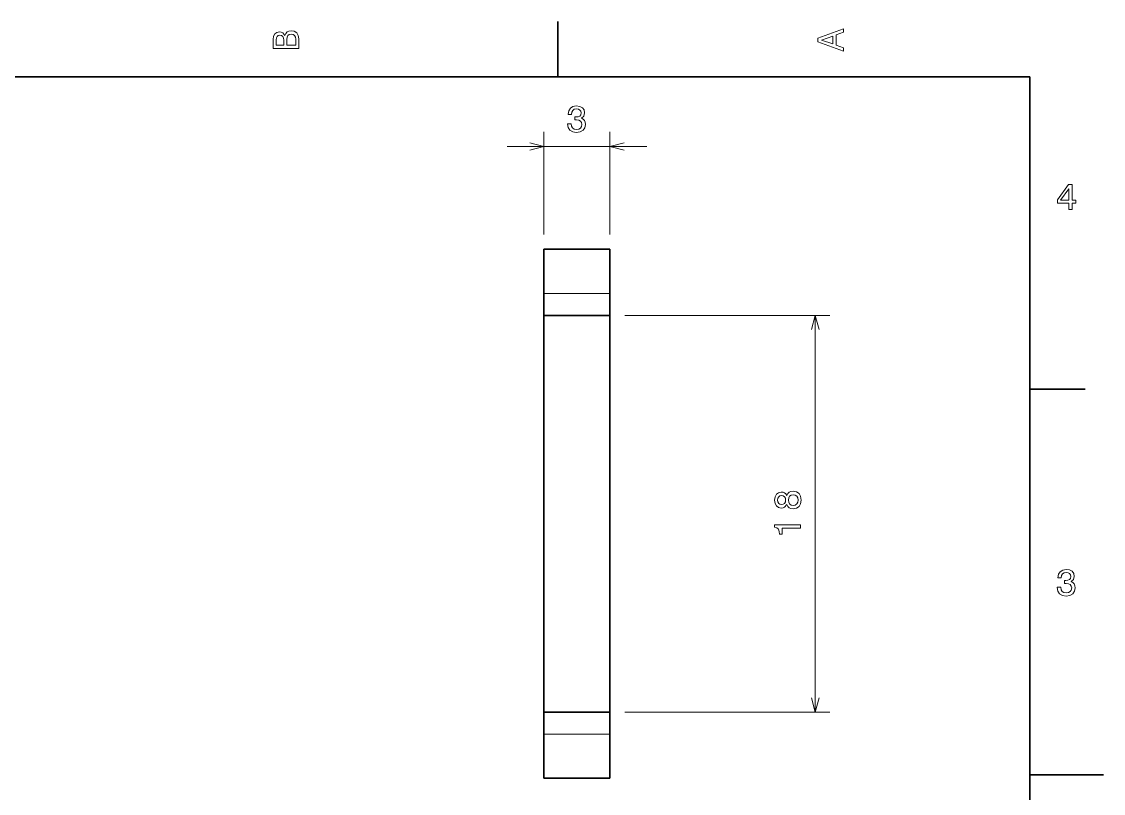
# Model space of a CAD drawing. Extents: x 0 to 297, y 0 to 210.
# Drawn here: x 149.7 to 297, y 102.5 to 207.5 of the extents above; entities that cross this region are included whole.
import ezdxf

# ---------------------------------------------------------------- set-up
doc = ezdxf.new("R2010")
doc.units = 0

msp = doc.modelspace()

# ---------------------------------------------------------------- linework, layer by layer
at = {"color": 7, "lineweight": 35, "ltscale": 0.1875}
for p, q in [((222.699997, 200), (222.699997, 207.5)), ((287, 157.5), (294.5, 157.5))]:
    msp.add_line(p, q, dxfattribs=at)
at = {"color": 7, "lineweight": 35}
for p, q in [((287, 200), (10, 200)), ((287, 10), (287, 200)), ((220.816589, 167.519882), (220.816589, 113.51989)), ((229.816589, 167.519882), (229.816589, 113.51989))]:
    msp.add_line(p, q, dxfattribs=at)
at = {"color": 7, "lineweight": 13, "ltscale": 0.34969}
for p, q in [((220.816589, 178.519882), (220.816589, 192.507477)), ((229.816589, 178.519882), (229.816589, 192.507477))]:
    msp.add_line(p, q, dxfattribs=at)
at = {"color": 7, "lineweight": 13, "ltscale": 0.475}
msp.add_line((215.816589, 190.507477), (234.816589, 190.507477), dxfattribs=at)
at = {"color": 7, "lineweight": 35, "ltscale": 0.225}
for p, q in [((220.816589, 176.519882), (229.816589, 176.519882)), ((220.816589, 167.519882), (229.816589, 167.519882)), ((220.816589, 113.51989), (229.816589, 113.51989)), ((220.816589, 104.51989), (229.816589, 104.51989))]:
    msp.add_line(p, q, dxfattribs=at)
at = {"color": 7, "lineweight": 35, "ltscale": 0.15}
for p, q in [((220.816589, 170.519882), (220.816589, 176.519882)), ((229.816589, 170.519882), (229.816589, 176.519882)), ((220.816589, 104.51989), (220.816589, 110.51989)), ((229.816589, 104.51989), (229.816589, 110.51989))]:
    msp.add_line(p, q, dxfattribs=at)
at = {"color": 7, "lineweight": 13, "ltscale": 0.225}
for p, q in [((220.816589, 170.519882), (229.816589, 170.519882)), ((220.816589, 110.51989), (229.816589, 110.51989))]:
    msp.add_line(p, q, dxfattribs=at)
at = {"color": 7, "lineweight": 35, "ltscale": 0.075}
for p, q in [((220.816589, 167.519882), (220.816589, 170.519882)), ((229.816589, 167.519882), (229.816589, 170.519882)), ((220.816589, 113.51989), (220.816589, 110.51989)), ((229.816589, 113.51989), (229.816589, 110.51989))]:
    msp.add_line(p, q, dxfattribs=at)
at = {"color": 7, "lineweight": 13}
for p, q in [((231.816589, 167.519882), (259.765015, 167.519882)), ((257.765015, 113.51989), (257.765015, 167.519882)), ((231.816589, 113.51989), (259.765015, 113.51989))]:
    msp.add_line(p, q, dxfattribs=at)
at = {"color": 7, "lineweight": 35, "ltscale": 0.25}
msp.add_line((287, 105), (297, 105), dxfattribs=at)
at = {"color": 7, "lineweight": 13}
for points in [[(185.542007, 205.630417), (185.249496, 205.983429), (185.052811, 206.074219), (184.81073, 206.104477), (184.432495, 206.03891), (184.160156, 205.842224), (183.993729, 205.524506), (183.933212, 205.080704), (183.933212, 203.835022), (187.433212, 203.835022), (187.433212, 205.151306), (187.36261, 205.620331), (187.155838, 205.968307), (186.828018, 206.185165), (186.384216, 206.260818), (186.08667, 206.215424), (185.839554, 206.094391), (185.65799, 205.897705)], [(261.633209, 203.466858), (261.633209, 203.930847), (260.604401, 204.298996), (260.604401, 205.695969), (261.633209, 206.064133), (261.633209, 206.538193), (258.128174, 205.257217), (258.128174, 204.742798)], [(185.385666, 204.984879), (185.385666, 204.298996), (184.351807, 204.298996), (184.351807, 205.025223), (184.382065, 205.297562), (184.472839, 205.489197), (184.629181, 205.605194), (184.86116, 205.645538), (185.093155, 205.600143), (185.254532, 205.479111), (185.355408, 205.272339)], [(187.014618, 205.095825), (187.014618, 204.298996), (185.809296, 204.298996), (185.809296, 205.050446), (185.844589, 205.368164), (185.9505, 205.595108), (186.132065, 205.731277), (186.394302, 205.776657), (186.671692, 205.731277), (186.863327, 205.605194), (186.979324, 205.393372)], [(260.17572, 204.460388), (258.632477, 205), (260.17572, 205.539627)], [(224.0457, 193.606903), (224.0457, 193.571609), (224.126389, 193.087448), (224.363419, 192.724335), (224.736618, 192.492355), (225.23085, 192.406616), (225.755356, 192.492355), (226.148727, 192.714249), (226.400879, 193.067276), (226.491669, 193.521164), (226.451309, 193.818726), (226.340363, 194.060791), (226.158813, 194.247391), (225.916733, 194.38356), (226.244537, 194.655899), (226.360535, 195.089615), (226.284882, 195.482986), (226.068024, 195.780533), (225.714996, 195.967133), (225.23085, 196.0327), (224.776962, 195.952011), (224.428986, 195.730103), (224.202042, 195.377075), (224.126389, 194.908066), (224.126389, 194.872757), (224.575241, 194.872757), (224.615585, 195.195526), (224.746704, 195.427505), (224.958527, 195.568726), (225.256073, 195.619156), (225.518326, 195.578812), (225.709961, 195.4729), (225.825958, 195.301422), (225.871338, 195.069443), (225.825958, 194.822327), (225.70491, 194.655899), (225.493103, 194.555038), (225.205643, 194.52478), (225.008957, 194.529816), (225.008957, 194.131409), (225.256073, 194.141495), (225.573792, 194.0961), (225.810822, 193.975067), (225.952042, 193.778381), (226.002472, 193.521164), (225.946991, 193.228668), (225.800735, 193.01181), (225.568756, 192.875641), (225.261108, 192.830246), (224.94339, 192.880676), (224.711395, 193.031982), (224.565155, 193.274048), (224.509674, 193.606903)], [(292.277374, 181.916794), (292.731262, 181.916794), (292.731262, 182.784225), (293.23056, 182.784225), (293.23056, 183.187683), (292.731262, 183.187683), (292.731262, 185.341141), (292.272339, 185.341141), (290.739197, 183.228027), (290.739197, 182.784225), (292.277374, 182.784225)], [(291.162842, 183.187683), (292.277374, 184.756134), (292.277374, 183.187683)], [(253.87883, 141.762543), (254.02005, 141.505325), (254.216736, 141.328812), (254.463852, 141.217865), (254.761398, 141.182571), (255.210251, 141.26326), (255.558228, 141.495239), (255.780136, 141.873489), (255.86586, 142.387894), (255.780136, 142.897263), (255.558228, 143.275497), (255.210251, 143.507492), (254.761398, 143.593231), (254.463852, 143.552887), (254.216736, 143.446976), (254.02005, 143.265427), (253.87883, 143.01326), (253.757797, 143.214981), (253.59137, 143.356201), (253.389633, 143.441925), (253.142517, 143.472198), (252.784454, 143.391495), (252.496994, 143.179688), (252.310394, 142.836746), (252.239792, 142.387894), (252.310394, 141.934006), (252.496994, 141.591064), (252.784454, 141.374207), (253.142517, 141.298553), (253.389633, 141.323776), (253.59137, 141.409515)], [(253.182861, 141.777664), (252.960968, 141.818008), (252.78949, 141.939056), (252.683594, 142.130692), (252.643234, 142.387894), (252.683594, 142.64006), (252.78949, 142.831696), (252.960968, 142.952744), (253.182861, 142.998123), (253.409805, 142.952744), (253.586319, 142.831696), (253.702316, 142.64006), (253.737625, 142.387894), (253.697281, 142.130692), (253.586319, 141.939056), (253.409805, 141.818008)], [(254.751312, 141.666718), (254.484024, 141.712097), (254.282288, 141.858353), (254.151169, 142.085297), (254.105774, 142.387894), (254.151169, 142.68544), (254.282288, 142.912399), (254.484024, 143.05864), (254.751312, 143.109085), (255.038773, 143.05864), (255.25563, 142.912399), (255.396851, 142.68544), (255.44223, 142.387894), (255.396851, 142.085297), (255.25563, 141.858353), (255.038773, 141.712097)], [(255.764999, 138.561096), (255.764999, 139.020035), (252.239792, 139.020035), (252.239792, 138.677094), (252.547424, 138.586319), (252.754196, 138.404755), (252.875229, 138.12738), (252.915573, 137.744095), (253.273651, 137.744095), (253.273651, 138.561096)], [(290.729126, 130.51622), (290.729126, 130.480911), (290.809814, 129.996765), (291.046844, 129.633652), (291.420044, 129.401657), (291.914276, 129.315933), (292.438782, 129.401657), (292.832153, 129.623566), (293.08429, 129.976593), (293.175079, 130.430481), (293.134735, 130.728027), (293.023773, 130.970108), (292.842224, 131.156708), (292.600159, 131.292877), (292.927948, 131.565216), (293.043945, 131.998932), (292.968292, 132.392303), (292.751434, 132.68985), (292.398407, 132.87645), (291.914276, 132.942017), (291.460388, 132.861313), (291.112396, 132.63942), (290.885468, 132.286392), (290.809814, 131.817368), (290.809814, 131.782074), (291.258636, 131.782074), (291.299011, 132.104828), (291.430115, 132.336823), (291.641937, 132.478027), (291.939484, 132.528473), (292.201721, 132.488113), (292.393372, 132.382217), (292.509369, 132.210739), (292.554749, 131.97876), (292.509369, 131.731628), (292.388336, 131.565216), (292.176514, 131.46434), (291.889069, 131.434082), (291.692383, 131.439133), (291.692383, 131.04071), (291.939484, 131.050797), (292.257202, 131.005417), (292.494232, 130.884369), (292.635468, 130.687683), (292.685883, 130.430481), (292.630402, 130.13797), (292.484161, 129.921112), (292.252167, 129.784943), (291.944519, 129.739563), (291.626801, 129.789993), (291.394806, 129.941284), (291.248566, 130.183365), (291.193085, 130.51622)]]:
    msp.add_lwpolyline(points, close=True, dxfattribs=at)
for points in [[(218.884735, 189.989838), (220.816589, 190.507477), (218.884735, 191.025116)], [(231.748444, 191.025116), (229.816589, 190.507477), (231.748444, 189.989838)], [(258.282623, 165.588028), (257.765015, 167.519882), (257.247375, 165.588028)], [(257.247375, 115.451744), (257.765015, 113.51989), (258.282623, 115.451744)]]:
    msp.add_lwpolyline(points, dxfattribs=at)

doc.saveas('drawing.dxf')
